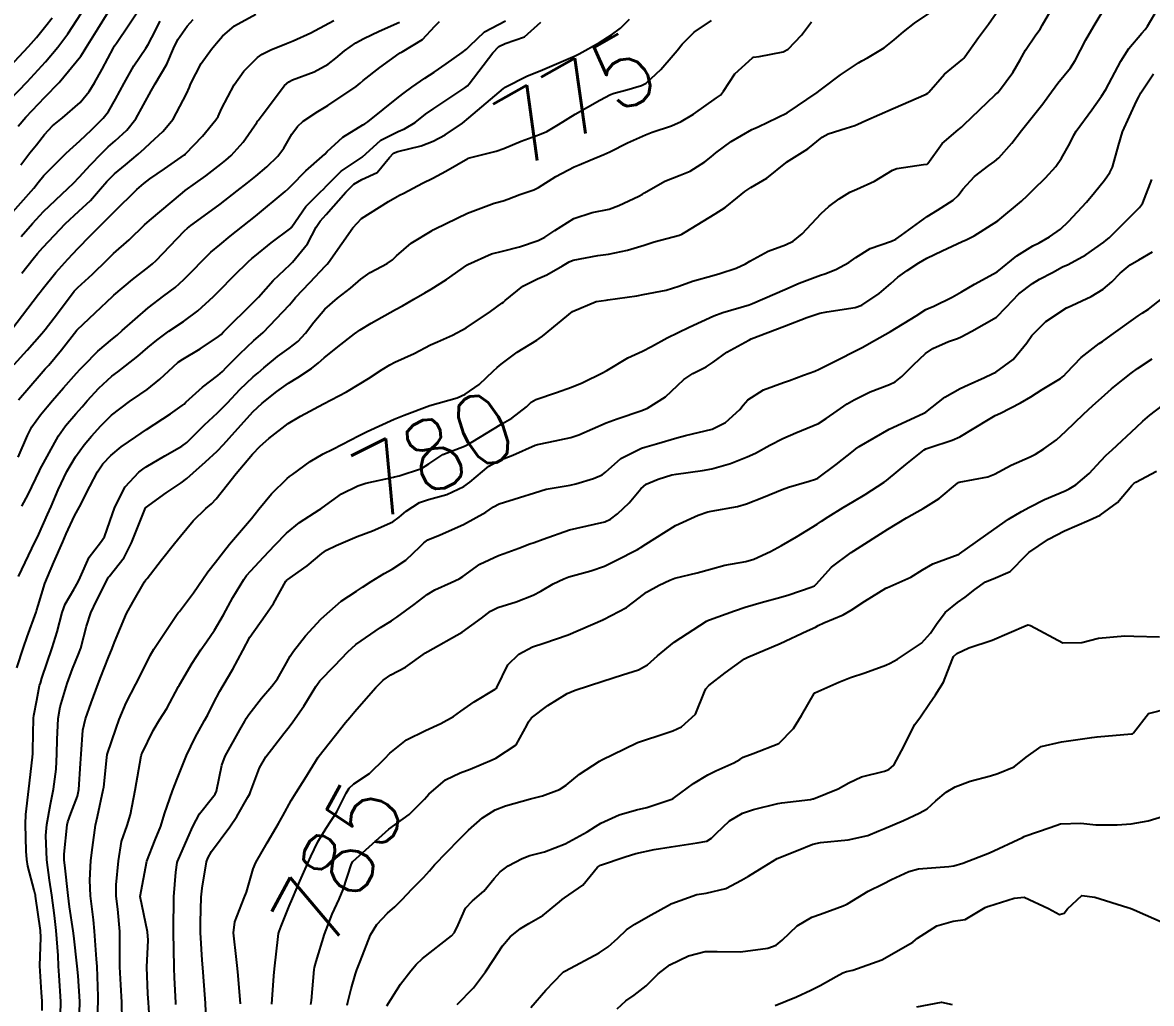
# Model space of a CAD drawing. Header units: metres. Extents: x 318500 to 325275, y 7408834 to 7428799.
# Drawn here: x 319755.5 to 319819.3, y 7411280 to 7411335.5 of the extents above; entities that cross this region are included whole.
import ezdxf
from ezdxf.enums import TextEntityAlignment as Align

# ---------------------------------------------------------------- set-up
doc = ezdxf.new("R2010")
doc.units = ezdxf.units.M
doc.header["$MEASUREMENT"] = 0
for name, color, linetype in [('Cotas', 45, 'Continuous'), ('Curvas de Nivel 1m', 11, 'Continuous'), ('Curvas de Nivel 5m', 15, 'Continuous')]:
    doc.layers.add(name, color=color, linetype=linetype)
doc.styles.add('Style-STANDARD', font='STANDARD.shx')

msp = doc.modelspace()

# ---------------------------------------------------------------- linework, layer by layer
at = {"layer": 'Curvas de Nivel 1m', "flags": 128}
for points, elevation in [([(319758.695, 7411279.468), (319758.698, 7411280.124), (319758.609, 7411281.58), (319758.564, 7411282.125), (319758.37, 7411283.853), (319758.333, 7411284.128), (319758.12, 7411285.489), (319758.038, 7411286.131), (319757.858, 7411287.845), (319757.826, 7411288.135), (319757.821, 7411288.469), (319757.987, 7411290.133), (319758.019, 7411290.296), (319758.19, 7411290.769), (319758.574, 7411291.757), (319758.653, 7411292.126), (319758.754, 7411293.595), (319758.78, 7411294.125), (319758.882, 7411295.492), (319759.025, 7411296.122), (319759.354, 7411297.039), (319759.741, 7411298.115), (319759.894, 7411298.514), (319760.305, 7411299.571), (319760.53, 7411300.107), (319760.676, 7411300.465), (319761.342, 7411302.095), (319761.699, 7411302.741), (319762.367, 7411303.888), (319762.446, 7411304.002), (319762.508, 7411304.078), (319763.321, 7411305.131), (319764.066, 7411306.055), (319764.404, 7411306.47), (319765.122, 7411307.333), (319765.84, 7411308.036), (319766.152, 7411308.305), (319766.428, 7411308.582), (319767.071, 7411309.39), (319767.555, 7411310.013), (319767.96, 7411310.505), (319768.467, 7411311.103), (319768.91, 7411311.557), (319769.398, 7411311.986), (319770.489, 7411312.845), (319771.188, 7411313.268), (319772.5, 7411313.95), (319773.801, 7411314.641), (319774.517, 7411315.076), (319775.035, 7411315.399), (319775.821, 7411315.901), (319776.255, 7411316.173), (319776.536, 7411316.319), (319777.614, 7411316.809), (319778.551, 7411317.287), (319778.944, 7411317.474), (319779.8, 7411317.851), (319780.564, 7411318.267), (319781.939, 7411319.185), (319782.578, 7411319.648), (319782.669, 7411319.719), (319782.762, 7411319.808), (319783.768, 7411320.623), (319784.599, 7411321.03), (319785.122, 7411321.262), (319786.008, 7411321.769), (319786.385, 7411321.992), (319786.615, 7411322.088), (319788.01, 7411322.348), (319788.62, 7411322.43), (319789.698, 7411322.645), (319790.629, 7411322.946), (319791.206, 7411323.127), (319792.637, 7411323.505), (319792.76, 7411323.557), (319792.95, 7411323.675), (319794.651, 7411324.714), (319795.222, 7411325.076), (319795.915, 7411325.637), (319796.322, 7411325.976), (319796.668, 7411326.193), (319797.567, 7411326.726), (319798.646, 7411327.601), (319798.674, 7411327.617), (319798.69, 7411327.628), (319799.898, 7411328.386), (319800.712, 7411329.042), (319801.041, 7411329.241), (319802.059, 7411329.557), (319802.558, 7411329.716), (319802.722, 7411329.781), (319803.181, 7411329.999), (319804.732, 7411330.675), (319806.584, 7411331.492), (319806.685, 7411331.547), (319806.742, 7411331.601), (319807.626, 7411332.613), (319808.659, 7411333.471), (319808.72, 7411333.521), (319808.772, 7411333.587), (319809.557, 7411334.69), (319810.116, 7411335.45), (319810.81, 7411336.444)], 778), ([(319759.67, 7411278.469), (319759.749, 7411280.113), (319759.75, 7411280.416), (319759.685, 7411282.114), (319759.659, 7411282.531), (319759.544, 7411284.116), (319759.478, 7411284.748), (319759.32, 7411286.118), (319759.266, 7411286.991), (319759.334, 7411288.118), (319759.423, 7411288.855), (319759.601, 7411290.116), (319759.704, 7411290.599), (319760.033, 7411292.112), (319760.059, 7411292.265), (319760.228, 7411293.932), (319760.263, 7411294.109), (319760.755, 7411295.6), (319760.933, 7411296.1), (319761.33, 7411297.038), (319761.875, 7411298.086), (319762.303, 7411298.939), (319762.681, 7411299.708), (319762.897, 7411300.071), (319763.993, 7411301.711), (319764.215, 7411302.052), (319764.269, 7411302.123), (319764.342, 7411302.212), (319765.139, 7411303.261), (319765.663, 7411304.037), (319765.957, 7411304.453), (319766.385, 7411305.004), (319766.833, 7411305.584), (319767.182, 7411306.018), (319768.415, 7411307.462), (319768.842, 7411307.994), (319769.553, 7411308.863), (319770.446, 7411309.735), (319770.575, 7411309.841), (319770.737, 7411309.967), (319771.73, 7411310.688), (319772.468, 7411311.12), (319773.014, 7411311.399), (319774.045, 7411311.927), (319774.482, 7411312.151), (319774.957, 7411312.385), (319776.492, 7411313.084), (319777.055, 7411313.324), (319778.5, 7411313.87), (319780.051, 7411314.303), (319780.51, 7411314.499), (319781.294, 7411315.052), (319782.113, 7411315.816), (319782.327, 7411316.02), (319782.536, 7411316.203), (319783.459, 7411316.888), (319784.556, 7411317.556), (319784.7, 7411317.646), (319784.877, 7411317.785), (319786.574, 7411319.182), (319787.928, 7411319.74), (319788.488, 7411319.825), (319788.582, 7411319.836), (319790.222, 7411320.077), (319790.586, 7411320.142), (319791.882, 7411320.399), (319792.594, 7411320.616), (319793.369, 7411320.898), (319794.604, 7411321.242), (319794.922, 7411321.33), (319795.839, 7411321.638), (319796.369, 7411321.877), (319796.616, 7411322.027), (319797.644, 7411322.595), (319798.63, 7411322.961), (319799.059, 7411323.168), (319799.568, 7411323.586), (319800.652, 7411324.732), (319801.088, 7411325.133), (319801.67, 7411325.56), (319802.278, 7411325.941), (319802.668, 7411326.109), (319803.658, 7411326.552), (319804.685, 7411327.189), (319804.922, 7411327.281), (319806.439, 7411327.494), (319806.655, 7411327.526), (319806.691, 7411327.559), (319807.496, 7411328.694), (319808.399, 7411329.473), (319808.58, 7411329.613), (319808.723, 7411329.739), (319810.501, 7411331.444), (319810.624, 7411331.559), (319810.744, 7411331.689), (319811.486, 7411332.702), (319811.903, 7411333.423), (319812.216, 7411333.981), (319812.791, 7411334.832), (319813.035, 7411335.169), (319813.176, 7411335.406), (319813.768, 7411336.443)], 779), ([(319762.634, 7411279.478), (319762.597, 7411280.072), (319762.555, 7411280.572), (319762.489, 7411282.074), (319762.57, 7411283.596), (319762.542, 7411284.073), (319762.13, 7411286.08), (319762.501, 7411288.075), (319762.96, 7411289.277), (319763.286, 7411290.063), (319763.505, 7411290.746), (319763.946, 7411292.054), (319764.217, 7411292.734), (319764.592, 7411293.681), (319764.739, 7411294.045), (319765.224, 7411295.066), (319765.766, 7411296.035), (319765.94, 7411296.358), (319766.275, 7411297.018), (319766.619, 7411297.691), (319766.817, 7411298.022), (319767.371, 7411298.947), (319767.921, 7411300.006), (319768.328, 7411300.751), (319769.194, 7411301.987), (319769.67, 7411302.661), (319770.369, 7411303.912), (319770.391, 7411303.948), (319770.417, 7411303.97), (319771.56, 7411304.781), (319772.393, 7411305.493), (319772.662, 7411305.68), (319773.215, 7411305.938), (319774.405, 7411306.442), (319775.267, 7411306.766), (319776.414, 7411307.276), (319776.768, 7411307.535), (319777.168, 7411307.883), (319777.928, 7411308.374), (319778.43, 7411308.534), (319779.469, 7411308.82), (319780.442, 7411309.288), (319780.764, 7411309.517), (319781.124, 7411309.83), (319781.85, 7411310.429), (319782.464, 7411310.771), (319783.213, 7411311.059), (319784.477, 7411311.612), (319784.608, 7411311.658), (319785.236, 7411311.779), (319786.483, 7411312.054), (319786.942, 7411312.21), (319788.491, 7411312.879), (319789.102, 7411313.116), (319790.499, 7411313.577), (319790.825, 7411313.705), (319791.841, 7411314.359), (319792.52, 7411314.987), (319792.874, 7411315.326), (319793.397, 7411315.667), (319794.138, 7411316.054), (319794.54, 7411316.314), (319795.318, 7411316.873), (319796.559, 7411317.567), (319796.601, 7411317.587), (319796.698, 7411317.628), (319798.568, 7411318.36), (319799.836, 7411318.845), (319800.575, 7411319.087), (319800.972, 7411319.17), (319802.579, 7411319.413), (319802.948, 7411319.544), (319803.925, 7411320.195), (319804.599, 7411320.768), (319804.994, 7411321.124), (319805.506, 7411321.507), (319806.174, 7411321.94), (319806.621, 7411322.206), (319807.492, 7411322.617), (319808.635, 7411323.138), (319808.86, 7411323.243), (319809.31, 7411323.46), (319810.649, 7411324.306), (319811.978, 7411325.42), (319812.327, 7411325.753), (319812.67, 7411326.08), (319813.341, 7411326.743), (319813.925, 7411327.398), (319814.239, 7411327.852), (319814.71, 7411328.696), (319814.946, 7411329.157), (319815.08, 7411329.385), (319815.954, 7411330.594), (319816.517, 7411331.363), (319816.746, 7411331.74), (319817.602, 7411333.348), (319818.058, 7411334.064), (319818.794, 7411334.938), (319818.981, 7411335.145), (319819.118, 7411335.327), (319819.738, 7411336.393)], 781), ([(319754.73, 7411331.141), (319755.724, 7411332.175), (319756.757, 7411333.316), (319757.463, 7411334.15), (319758.023, 7411334.9), (319758.799, 7411336.08)], 763), ([(319754.753, 7411333.044), (319755.798, 7411334.175), (319756.249, 7411334.697), (319756.788, 7411335.351), (319757.141, 7411335.809)], 762), ([(319754.855, 7411318.186), (319755.765, 7411319.365), (319756.378, 7411320.163), (319756.466, 7411320.278), (319756.584, 7411320.432), (319757.352, 7411321.395), (319758.021, 7411322.139), (319758.306, 7411322.443), (319758.62, 7411322.776), (319759.29, 7411323.464), (319759.951, 7411324.117), (319760.294, 7411324.463), (319760.647, 7411324.828), (319761.939, 7411326.091), (319762.327, 7411326.424), (319762.669, 7411326.687), (319763.49, 7411327.255), (319764.631, 7411328.051), (319764.664, 7411328.076), (319764.691, 7411328.102), (319765.647, 7411329.1), (319766.411, 7411330.033), (319766.526, 7411330.227), (319766.726, 7411330.661), (319767.432, 7411332.02), (319767.98, 7411332.783), (319768.763, 7411333.56), (319769.021, 7411333.741), (319769.521, 7411333.989), (319770.397, 7411334.354), (319770.778, 7411334.505), (319771.784, 7411334.961), (319772.793, 7411335.493), (319773.085, 7411335.657)], 769), ([(319755.225, 7411329.67), (319755.649, 7411330.176), (319756.732, 7411331.321), (319757.534, 7411332.148), (319758.763, 7411333.638), (319758.959, 7411333.937), (319759.074, 7411334.127), (319759.731, 7411335.175), (319760.314, 7411336.115)], 764), ([(319755.24, 7411304.177), (319755.988, 7411305.768), (319756.176, 7411306.163), (319756.253, 7411306.302), (319756.396, 7411306.587), (319756.879, 7411307.687), (319757.078, 7411308.15), (319757.486, 7411309.093), (319757.978, 7411310.137), (319758.458, 7411310.966), (319758.951, 7411311.639), (319759.374, 7411312.121), (319759.896, 7411312.706), (319760.492, 7411313.315), (319761.513, 7411314.095), (319762.105, 7411314.487), (319762.51, 7411314.772), (319763.237, 7411315.351), (319763.993, 7411316.058), (319764.279, 7411316.309), (319764.537, 7411316.487), (319765.512, 7411317.074), (319766.556, 7411317.763), (319766.7, 7411317.886), (319766.842, 7411318.026), (319768.577, 7411319.741), (319768.813, 7411319.997), (319769.645, 7411320.934), (319770.608, 7411321.842), (319770.673, 7411321.906), (319770.735, 7411321.969), (319771.582, 7411323.005), (319772.085, 7411323.956), (319772.298, 7411324.298), (319772.647, 7411324.677), (319773.763, 7411325.933), (319774.206, 7411326.388), (319774.671, 7411326.645), (319775.53, 7411327.055), (319776.234, 7411327.897), (319776.451, 7411328.136), (319776.695, 7411328.24), (319778.011, 7411328.567), (319778.704, 7411328.832), (319779.384, 7411329.186), (319780.358, 7411329.845), (319780.723, 7411330.137), (319782.679, 7411331.811), (319782.741, 7411331.858), (319784.032, 7411332.516), (319784.755, 7411332.811), (319786.592, 7411333.587), (319786.769, 7411333.667), (319786.956, 7411333.757), (319788.112, 7411334.408), (319788.787, 7411334.833), (319789.292, 7411335.225), (319789.799, 7411335.72)], 774), ([(319755.387, 7411323.42), (319756.028, 7411324.169), (319756.647, 7411324.839), (319758.023, 7411326.14), (319758.35, 7411326.45), (319758.67, 7411326.779), (319759.314, 7411327.49), (319759.924, 7411328.118), (319760.309, 7411328.501), (319760.701, 7411328.851), (319761.359, 7411329.452), (319761.876, 7411330.093), (319762.736, 7411331.677), (319762.972, 7411332.077), (319763.636, 7411333.188), (319764.013, 7411334.061), (319764.258, 7411334.578), (319764.789, 7411335.333), (319765.124, 7411335.717)], 767), ([(319755.428, 7411321.347), (319756.074, 7411322.168), (319756.317, 7411322.462), (319756.62, 7411322.802), (319757.269, 7411323.512), (319757.874, 7411324.141), (319758.647, 7411324.859), (319759.304, 7411325.472), (319759.869, 7411326.118), (319760.235, 7411326.546), (319760.673, 7411326.969), (319761.29, 7411327.492), (319762.009, 7411328.09), (319762.366, 7411328.414), (319762.7, 7411328.726), (319763.411, 7411329.368), (319763.981, 7411330.061), (319764.735, 7411331.509), (319764.903, 7411331.884), (319764.976, 7411332.048), (319765.575, 7411333.225), (319766.158, 7411334.036), (319766.441, 7411334.367), (319766.781, 7411334.759), (319767.455, 7411335.355), (319768.668, 7411336.002)], 768), ([(319757.6, 7411278.563), (319757.626, 7411280.136), (319757.532, 7411281.606), (319757.501, 7411282.139), (319757.489, 7411282.729), (319757.373, 7411284.141), (319757.265, 7411284.991), (319757.121, 7411286.145), (319757, 7411287.008), (319756.841, 7411288.15), (319756.787, 7411289.534), (319756.833, 7411290.15), (319757.047, 7411291.297), (319757.223, 7411292.145), (319757.359, 7411293.281), (319757.401, 7411294.142), (319757.428, 7411294.957), (319757.482, 7411296.142), (319757.596, 7411296.814), (319757.99, 7411298.135), (319758.298, 7411298.965), (319758.64, 7411299.793), (319758.759, 7411300.126), (319759.082, 7411301.369), (319759.324, 7411302.12), (319759.65, 7411302.817), (319760.317, 7411304.111), (319760.337, 7411304.144), (319760.371, 7411304.187), (319761.216, 7411305.269), (319761.625, 7411306.092), (319762.42, 7411308.08), (319763.584, 7411308.911), (319764.441, 7411309.477), (319764.766, 7411309.726), (319765.113, 7411310.043), (319765.815, 7411310.681), (319766.469, 7411311.276), (319766.842, 7411311.657), (319767.154, 7411312.02), (319768.495, 7411313.503), (319769.027, 7411313.992), (319769.844, 7411314.646), (319770.517, 7411315.125), (319771.04, 7411315.447), (319771.812, 7411315.957), (319772.213, 7411316.275), (319772.539, 7411316.554), (319773.31, 7411317.177), (319774.247, 7411317.925), (319774.562, 7411318.152), (319775.184, 7411318.529), (319776.574, 7411319.295), (319776.954, 7411319.509), (319777.6, 7411319.88), (319778.224, 7411320.235), (319778.589, 7411320.442), (319779.46, 7411320.994), (319780.61, 7411321.807), (319780.63, 7411321.819), (319780.665, 7411321.839), (319781.998, 7411322.441), (319782.622, 7411322.604), (319783.583, 7411322.843), (319784.631, 7411323.202), (319785.021, 7411323.397), (319785.573, 7411323.776), (319786.647, 7411324.446), (319787.69, 7411324.784), (319788.652, 7411324.975), (319789.206, 7411325.173), (319790.341, 7411325.713), (319790.547, 7411325.825), (319790.663, 7411325.899), (319791.798, 7411326.568), (319792.678, 7411326.893), (319793.23, 7411327.124), (319794.067, 7411327.659), (319794.42, 7411327.929), (319794.698, 7411328.159), (319795.554, 7411328.795), (319796.718, 7411329.476), (319796.823, 7411329.523), (319797.085, 7411329.625), (319798.728, 7411330.429), (319800.42, 7411331.575), (319800.6, 7411331.714), (319800.744, 7411331.832), (319801.736, 7411332.579), (319802.766, 7411333.26), (319802.95, 7411333.365), (319803.279, 7411333.542), (319804.207, 7411334.1), (319804.785, 7411334.552), (319805.3, 7411335.005), (319805.931, 7411335.503), (319806.806, 7411336.092)], 777), ([(319754.643, 7411324.511), (319756.099, 7411326.168), (319756.342, 7411326.488), (319756.671, 7411326.883), (319757.31, 7411327.521), (319757.929, 7411328.141), (319758.321, 7411328.51), (319758.701, 7411328.842), (319759.374, 7411329.459), (319760.035, 7411330.117), (319760.335, 7411330.503), (319760.731, 7411331.208), (319761.207, 7411332.103), (319761.771, 7411333.079), (319762.438, 7411334.085), (319762.566, 7411334.29), (319762.779, 7411334.692), (319763.246, 7411335.62)], 766), ([(319755.211, 7411310.932), (319755.739, 7411312.171), (319755.995, 7411312.65), (319756.488, 7411313.337), (319756.859, 7411313.79), (319757.164, 7411314.15), (319757.792, 7411314.86), (319758.523, 7411315.694), (319758.732, 7411315.923), (319758.927, 7411316.126), (319759.726, 7411316.935), (319760.553, 7411317.641), (319760.811, 7411317.851), (319761.097, 7411318.102), (319762.573, 7411319.389), (319763.466, 7411320.067), (319764.099, 7411320.546), (319764.594, 7411320.997), (319765.116, 7411321.531), (319765.608, 7411322.04), (319766.117, 7411322.535), (319766.624, 7411322.964), (319767.213, 7411323.439), (319767.933, 7411324.011), (319768.646, 7411324.581), (319770.317, 7411325.975), (319770.501, 7411326.134), (319770.665, 7411326.299), (319771.491, 7411327.149), (319772.422, 7411327.953), (319772.562, 7411328.081), (319772.694, 7411328.229), (319773.588, 7411329.056), (319774.717, 7411329.738), (319774.833, 7411329.803), (319775.004, 7411329.916), (319776.734, 7411331.309), (319777.058, 7411331.566), (319777.496, 7411331.882), (319778.234, 7411332.389), (319778.753, 7411332.73), (319779.429, 7411333.191), (319780.339, 7411333.846), (319780.585, 7411334.03), (319780.776, 7411334.219), (319781.607, 7411335.008), (319782.797, 7411335.627)], 772), ([(319755.232, 7411314.179), (319755.815, 7411314.866), (319756.523, 7411315.675), (319756.748, 7411315.935), (319756.945, 7411316.154), (319757.674, 7411317.012), (319758.544, 7411318.13), (319758.56, 7411318.152), (319759.583, 7411319.107), (319760.58, 7411320.06), (319760.635, 7411320.109), (319761.689, 7411320.998), (319762.604, 7411321.708), (319762.81, 7411321.874), (319763.027, 7411322.074), (319763.808, 7411322.876), (319764.635, 7411323.746), (319764.792, 7411323.894), (319764.983, 7411324.047), (319765.945, 7411324.739), (319766.652, 7411325.265), (319767.618, 7411326.016), (319768.201, 7411326.473), (319768.673, 7411326.849), (319769.296, 7411327.376), (319769.912, 7411327.982), (319770.248, 7411328.425), (319770.709, 7411329.219), (319771.021, 7411329.661), (319771.343, 7411329.964), (319772.17, 7411330.511), (319772.729, 7411330.844), (319774.341, 7411331.926), (319774.561, 7411332.105), (319774.745, 7411332.259), (319775.674, 7411332.988), (319776.768, 7411333.788), (319776.828, 7411333.83), (319776.947, 7411333.888), (319778.086, 7411334.571), (319778.792, 7411335.327), (319779.061, 7411335.601)], 771), ([(319755.422, 7411308.175), (319755.779, 7411308.82), (319756.42, 7411310.16), (319756.451, 7411310.227), (319757.493, 7411312.145), (319757.898, 7411312.72), (319758.489, 7411313.397), (319758.836, 7411313.787), (319759.127, 7411314.124), (319759.784, 7411314.844), (319760.521, 7411315.518), (319760.855, 7411315.775), (319761.295, 7411316.099), (319761.981, 7411316.646), (319762.546, 7411317.143), (319763.057, 7411317.568), (319763.735, 7411318.062), (319764.566, 7411318.624), (319765.385, 7411319.229), (319766.267, 7411320.033), (319766.423, 7411320.191), (319766.585, 7411320.358), (319767.418, 7411321.197), (319768.247, 7411322.005), (319768.44, 7411322.176), (319768.615, 7411322.323), (319769.538, 7411323.075), (319770.639, 7411323.895), (319770.675, 7411323.934), (319770.698, 7411323.969), (319771.494, 7411325.119), (319772.321, 7411325.953), (319772.5, 7411326.114), (319772.665, 7411326.293), (319773.492, 7411327.123), (319774.69, 7411327.92), (319775.73, 7411328.88), (319776.712, 7411329.374), (319777.083, 7411329.518), (319777.682, 7411329.88), (319778.257, 7411330.343), (319778.728, 7411330.68), (319780.48, 7411331.844), (319780.633, 7411331.951), (319780.743, 7411332.062), (319782.068, 7411333.821), (319782.41, 7411334.181), (319782.778, 7411334.344), (319783.863, 7411334.72), (319784.797, 7411335.565)], 773), ([(319756.573, 7411279.621), (319756.581, 7411280.152), (319756.546, 7411280.644), (319756.447, 7411282.154), (319756.501, 7411283.747), (319756.485, 7411284.154), (319756.202, 7411286.085), (319756.194, 7411286.159), (319756.185, 7411286.213), (319756.133, 7411286.437), (319755.769, 7411287.789), (319755.709, 7411288.167), (319755.676, 7411288.649), (319755.627, 7411290.168), (319755.645, 7411290.711), (319755.831, 7411292.166), (319756.03, 7411293.965), (319756.043, 7411294.163), (319756.046, 7411294.35), (319756.079, 7411296.163), (319756.099, 7411296.326), (319756.275, 7411297.193), (319756.434, 7411298.012), (319756.475, 7411298.157), (319756.564, 7411298.427), (319757.135, 7411300.148), (319757.416, 7411301.051), (319757.701, 7411302.14), (319757.87, 7411302.614), (319758.36, 7411303.453), (319758.616, 7411303.878), (319758.724, 7411304.126), (319759.228, 7411305.275), (319759.884, 7411306.115), (319760.095, 7411306.421), (319760.412, 7411307.297), (319760.681, 7411308.106), (319761.271, 7411309.264), (319762.039, 7411310.086), (319762.269, 7411310.266), (319762.455, 7411310.388), (319763.518, 7411311.011), (319764.473, 7411311.555), (319764.76, 7411311.762), (319765.048, 7411312.044), (319765.763, 7411312.762), (319766.494, 7411313.444), (319767.057, 7411314.022), (319767.755, 7411314.768), (319768.522, 7411315.492), (319768.8, 7411315.721), (319769.12, 7411315.991), (319769.891, 7411316.628), (319770.547, 7411317.104), (319771.04, 7411317.478), (319771.476, 7411317.961), (319771.941, 7411318.582), (319772.574, 7411319.32), (319773.29, 7411319.939), (319774.013, 7411320.504), (319774.596, 7411321.009), (319775.131, 7411321.383), (319776.094, 7411321.898), (319776.396, 7411322.111), (319776.617, 7411322.327), (319777.452, 7411323.057), (319778.638, 7411323.768), (319778.7, 7411323.808), (319778.803, 7411323.868), (319780.649, 7411324.751), (319782.145, 7411325.308), (319782.656, 7411325.453), (319782.92, 7411325.544), (319783.595, 7411325.801), (319784.389, 7411326.068), (319784.666, 7411326.208), (319785.636, 7411326.815), (319786.684, 7411327.372), (319786.952, 7411327.49), (319787.586, 7411327.747), (319788.359, 7411328.071), (319788.697, 7411328.227), (319789.69, 7411328.735), (319790.712, 7411329.187), (319791.093, 7411329.325), (319792.178, 7411329.688), (319792.722, 7411329.93), (319793.418, 7411330.36), (319794.736, 7411331.271), (319794.952, 7411331.434), (319795.12, 7411331.646), (319795.77, 7411332.625), (319796.769, 7411333.541), (319796.83, 7411333.568), (319797.14, 7411333.624), (319798.491, 7411333.888), (319798.776, 7411334.033), (319799.546, 7411334.831), (319800.109, 7411335.58)], 776), ([(319764.139, 7411279.959), (319764.135, 7411280.049), (319764.064, 7411281.483), (319764.041, 7411282.021), (319764.039, 7411282.05), (319764.04, 7411282.081), (319764.003, 7411284.051), (319763.998, 7411284.155), (319764.021, 7411286.052), (319764.144, 7411287.457), (319764.209, 7411287.99), (319764.225, 7411288.049), (319764.819, 7411289.395), (319765.103, 7411290.041), (319765.471, 7411290.757), (319766.205, 7411291.679), (319766.364, 7411291.872), (319766.431, 7411292.027), (319766.747, 7411293.508), (319766.928, 7411294.02), (319767.754, 7411295.507), (319768.034, 7411296.003), (319768.116, 7411296.148), (319768.266, 7411296.379), (319768.976, 7411297.293), (319769.575, 7411297.981), (319769.882, 7411298.391), (319770.307, 7411299.128), (319770.609, 7411299.673), (319770.798, 7411299.965), (319771.47, 7411300.818), (319772.338, 7411301.761), (319772.528, 7411301.947), (319773.495, 7411302.79), (319774.362, 7411303.361), (319774.705, 7411303.575), (319775.189, 7411303.908), (319775.92, 7411304.354), (319776.381, 7411304.597), (319777.153, 7411305.118), (319777.953, 7411305.874), (319778.178, 7411306.096), (319778.404, 7411306.252), (319779.096, 7411306.549), (319780.413, 7411307.135), (319781.676, 7411307.821), (319782.12, 7411308.119), (319782.427, 7411308.299), (319783.581, 7411308.651), (319784.437, 7411308.925), (319785.092, 7411309.128), (319786.444, 7411309.355), (319786.776, 7411309.424), (319787.769, 7411309.74), (319788.255, 7411309.931), (319788.455, 7411310.085), (319789.32, 7411310.869), (319790.476, 7411311.445), (319790.678, 7411311.506), (319791.326, 7411311.697), (319792.484, 7411312.039), (319792.975, 7411312.162), (319794.489, 7411312.527), (319795.238, 7411312.897), (319796.039, 7411313.635), (319796.245, 7411313.891), (319796.508, 7411314.182), (319797.392, 7411314.742), (319798.523, 7411315.163), (319798.849, 7411315.271), (319799.656, 7411315.583), (319800.293, 7411315.815), (319800.535, 7411315.911), (319801.634, 7411316.469), (319802.551, 7411316.929), (319802.961, 7411317.137), (319803.669, 7411317.533), (319804.565, 7411318.046), (319806.016, 7411318.94), (319806.578, 7411319.292), (319806.711, 7411319.356), (319807.026, 7411319.486), (319808.068, 7411319.995), (319808.592, 7411320.291), (319809.32, 7411320.738), (319810.61, 7411321.42), (319811.719, 7411322.328), (319812.632, 7411322.896), (319812.974, 7411323.068), (319813.574, 7411323.401), (319814.189, 7411323.85), (319814.649, 7411324.281), (319815.666, 7411325.375), (319816.121, 7411325.916), (319816.679, 7411326.613), (319816.987, 7411327.054), (319817.125, 7411327.353), (319817.471, 7411328.586), (319817.707, 7411329.345), (319818.496, 7411331.092), (319818.624, 7411331.332), (319818.743, 7411331.555), (319819.445, 7411332.638)], 782), ([(319765.9, 7411278.153), (319765.813, 7411280.032), (319765.796, 7411280.29), (319765.661, 7411282.034), (319765.632, 7411282.479), (319765.539, 7411284.036), (319765.526, 7411284.619), (319765.578, 7411286.036), (319765.626, 7411286.545), (319765.866, 7411288.033), (319765.941, 7411288.245), (319766.159, 7411288.621), (319767.186, 7411290.015), (319767.593, 7411290.605), (319768.205, 7411291.688), (319768.32, 7411291.887), (319768.37, 7411291.998), (319768.873, 7411293.348), (319769.235, 7411293.985), (319770.253, 7411295.291), (319770.545, 7411295.679), (319770.759, 7411295.965), (319771.387, 7411296.845), (319772.055, 7411297.952), (319772.147, 7411298.096), (319772.295, 7411298.281), (319773.119, 7411299.127), (319773.863, 7411299.927), (319774.324, 7411300.33), (319775.727, 7411301.292), (319776.338, 7411301.683), (319776.463, 7411301.764), (319776.65, 7411301.887), (319777.628, 7411302.601), (319778.36, 7411303.174), (319778.788, 7411303.439), (319779.722, 7411303.85), (319780.167, 7411304.049), (319780.375, 7411304.189), (319781.332, 7411304.88), (319782.393, 7411305.365), (319782.723, 7411305.479), (319783.551, 7411305.798), (319784.161, 7411306.033), (319784.403, 7411306.114), (319784.928, 7411306.305), (319786.411, 7411306.818), (319787.816, 7411307.141), (319788.415, 7411307.277), (319788.722, 7411307.422), (319789.12, 7411307.723), (319789.787, 7411308.359), (319790.442, 7411309.145), (319790.742, 7411309.409), (319791.418, 7411309.695), (319792.205, 7411309.932), (319792.455, 7411309.984), (319793.936, 7411310.18), (319794.459, 7411310.275), (319795.521, 7411310.583), (319796.47, 7411310.964), (319796.925, 7411311.172), (319797.745, 7411311.611), (319798.484, 7411312.003), (319799.215, 7411312.317), (319800.493, 7411312.853), (319800.94, 7411313.121), (319801.554, 7411313.559), (319802.112, 7411313.948), (319802.51, 7411314.19), (319803.417, 7411314.636), (319804.523, 7411315.058), (319804.833, 7411315.207), (319805.206, 7411315.51), (319805.876, 7411316.164), (319806.55, 7411316.8), (319806.958, 7411317.082), (319807.86, 7411317.477), (319808.372, 7411317.662), (319808.563, 7411317.746), (319809.177, 7411318.072), (319810.574, 7411318.868), (319811.117, 7411319.432), (319811.831, 7411320.182), (319812.6, 7411320.764), (319813.005, 7411321.004), (319813.729, 7411321.399), (319814.306, 7411321.702), (319814.617, 7411321.85), (319815.614, 7411322.386), (319816.636, 7411323.111), (319816.78, 7411323.215), (319816.95, 7411323.355), (319818.657, 7411325.072), (319818.777, 7411325.211), (319818.842, 7411325.328), (319819.357, 7411326.647)], 783), ([(319767.802, 7411280.004), (319767.671, 7411281.611), (319767.627, 7411282.007), (319767.568, 7411282.518), (319767.407, 7411284.01), (319767.473, 7411284.646), (319768.011, 7411286.002), (319768.135, 7411286.328), (319768.517, 7411287.632), (319768.671, 7411287.992), (319769.297, 7411289.109), (319769.821, 7411289.975), (319769.955, 7411290.202), (319770.19, 7411290.642), (319770.662, 7411291.507), (319770.941, 7411291.963), (319771.438, 7411292.742), (319772.186, 7411293.951), (319772.206, 7411293.985), (319772.241, 7411294.03), (319773.744, 7411295.928), (319773.975, 7411296.213), (319774.269, 7411296.551), (319774.915, 7411297.276), (319775.447, 7411297.903), (319775.867, 7411298.326), (319776.301, 7411298.614), (319777.132, 7411299.057), (319778.272, 7411299.87), (319778.302, 7411299.889), (319778.32, 7411299.902), (319778.39, 7411299.939), (319780.332, 7411301.026), (319781.441, 7411301.823), (319781.948, 7411302.214), (319782.349, 7411302.434), (319783.394, 7411302.76), (319784.36, 7411303.126), (319784.789, 7411303.358), (319785.487, 7411303.773), (319786.081, 7411304.058), (319786.376, 7411304.171), (319787.616, 7411304.507), (319788.386, 7411304.765), (319789.031, 7411305.083), (319790.25, 7411305.711), (319790.348, 7411305.763), (319790.401, 7411305.799), (319790.722, 7411306.024), (319792.414, 7411307.08), (319793.698, 7411307.661), (319794.239, 7411307.837), (319794.423, 7411307.877), (319795.919, 7411308.143), (319796.43, 7411308.292), (319797.383, 7411308.669), (319798.443, 7411309.105), (319798.803, 7411309.237), (319799.977, 7411309.577), (319800.337, 7411309.687), (319800.453, 7411309.744), (319801.501, 7411310.523), (319802.476, 7411311.293), (319802.619, 7411311.407), (319802.807, 7411311.545), (319804.49, 7411312.526), (319806.421, 7411313.413), (319806.5, 7411313.447), (319806.528, 7411313.461), (319806.568, 7411313.489), (319807.652, 7411314.339), (319808.52, 7411314.824), (319808.963, 7411315.024), (319809.896, 7411315.45), (319810.33, 7411315.646), (319810.535, 7411315.744), (319811.508, 7411316.464), (319812.277, 7411317.414), (319812.564, 7411317.818), (319813.366, 7411318.608), (319814.526, 7411319.391), (319814.562, 7411319.408), (319814.58, 7411319.417), (319815.924, 7411320.036), (319816.596, 7411320.447), (319817.088, 7411320.868), (319817.574, 7411321.346), (319818.138, 7411321.817), (319818.622, 7411322.114), (319819.399, 7411322.552)], 784), ([(319771.781, 7411279.953), (319771.822, 7411280.184), (319771.968, 7411281.951), (319771.984, 7411282.048), (319772.084, 7411282.388), (319772.556, 7411283.943), (319772.98, 7411285.074), (319773.382, 7411285.931), (319773.599, 7411286.467), (319774.075, 7411287.921), (319774.161, 7411288.058), (319776.18, 7411289.89), (319777.347, 7411290.724), (319778.206, 7411291.575), (319778.34, 7411291.736), (319778.452, 7411291.866), (319779.403, 7411292.672), (319780.228, 7411293.068), (319780.784, 7411293.28), (319782.037, 7411293.813), (319782.241, 7411293.897), (319783.392, 7411294.656), (319784.016, 7411295.792), (319784.09, 7411295.964), (319784.266, 7411296.195), (319785.177, 7411296.876), (319786.287, 7411297.56), (319786.729, 7411297.753), (319788.298, 7411298.254), (319789.41, 7411298.612), (319790.308, 7411298.909), (319790.829, 7411299.185), (319791.39, 7411299.694), (319792.328, 7411300.473), (319794.156, 7411301.653), (319794.279, 7411301.713), (319794.341, 7411301.738), (319795.743, 7411302.242), (319796.352, 7411302.45), (319797.253, 7411302.72), (319798.361, 7411303.01), (319798.817, 7411303.139), (319800.085, 7411303.574), (319800.278, 7411303.664), (319800.373, 7411303.757), (319801.237, 7411304.711), (319802.351, 7411305.55), (319802.382, 7411305.568), (319802.4, 7411305.582), (319802.498, 7411305.645), (319804.414, 7411306.873), (319805.483, 7411307.504), (319806.08, 7411307.841), (319806.428, 7411308.042), (319807.324, 7411308.594), (319808.365, 7411309.471), (319808.416, 7411309.505), (319808.451, 7411309.518), (319810.076, 7411309.825), (319810.458, 7411309.973), (319811.403, 7411310.489), (319812.473, 7411310.962), (319812.772, 7411311.11), (319813.247, 7411311.402), (319813.956, 7411311.924), (319814.49, 7411312.403), (319815.49, 7411313.375), (319816.019, 7411313.855), (319816.514, 7411314.303), (319817.071, 7411314.802), (319817.742, 7411315.342), (319818.182, 7411315.688), (319818.539, 7411315.957), (319819.374, 7411316.496)], 786), ([(319773.825, 7411279.923), (319773.875, 7411280.1), (319774.064, 7411280.847), (319774.302, 7411281.692), (319774.384, 7411281.915), (319774.576, 7411282.404), (319775.145, 7411283.904), (319775.51, 7411284.498), (319776.119, 7411285.133), (319776.523, 7411285.487), (319776.923, 7411285.882), (319777.511, 7411286.505), (319778.149, 7411287.147), (319778.487, 7411287.533), (319778.772, 7411287.861), (319780.175, 7411289.297), (319780.706, 7411289.832), (319781.48, 7411290.531), (319782.197, 7411290.975), (319782.794, 7411291.211), (319784.207, 7411291.605), (319784.355, 7411291.641), (319784.875, 7411291.78), (319785.847, 7411292.134), (319786.219, 7411292.376), (319786.98, 7411292.997), (319788.106, 7411293.732), (319788.241, 7411293.801), (319789.526, 7411294.438), (319790.251, 7411294.784), (319791.91, 7411295.339), (319792.258, 7411295.452), (319792.74, 7411295.673), (319793.544, 7411296.388), (319794.043, 7411297.654), (319794.118, 7411297.827), (319794.296, 7411298.021), (319795.215, 7411298.732), (319796.318, 7411299.529), (319796.382, 7411299.566), (319796.509, 7411299.627), (319798.328, 7411300.398), (319799.86, 7411301.102), (319800.338, 7411301.325), (319800.489, 7411301.418), (319800.796, 7411301.565), (319801.885, 7411302.017), (319802.351, 7411302.288), (319803.116, 7411302.781), (319804.314, 7411303.521), (319804.35, 7411303.54), (319804.37, 7411303.551), (319805.725, 7411304.154), (319806.386, 7411304.571), (319806.964, 7411304.911), (319808.399, 7411305.425), (319808.431, 7411305.438), (319808.485, 7411305.469), (319810.414, 7411306.853), (319811.246, 7411307.428), (319811.983, 7411307.86), (319812.43, 7411308.1), (319813.294, 7411308.544), (319814.445, 7411309.034), (319814.686, 7411309.147), (319815.049, 7411309.381), (319815.807, 7411310.022), (319816.471, 7411310.728), (319816.776, 7411311.055), (319817.105, 7411311.351), (319818.493, 7411312.637), (319818.845, 7411312.978), (319819.244, 7411313.323), (319819.964, 7411313.859)], 787), ([(319776.083, 7411279.89), (319776.846, 7411281.104), (319777.434, 7411281.876), (319777.733, 7411282.224), (319778.087, 7411282.568), (319779.741, 7411283.845), (319779.912, 7411284.034), (319780.109, 7411284.472), (319780.534, 7411285.423), (319780.919, 7411285.828), (319781.572, 7411286.385), (319782.149, 7411287.093), (319782.484, 7411287.478), (319782.937, 7411287.802), (319783.728, 7411288.231), (319784.166, 7411288.395), (319785.001, 7411288.61), (319786.173, 7411289.057), (319787.415, 7411289.741), (319787.877, 7411290.043), (319788.187, 7411290.23), (319789.216, 7411290.699), (319790.199, 7411290.975), (319790.784, 7411291.118), (319792.209, 7411291.589), (319792.267, 7411291.621), (319792.35, 7411291.678), (319793.422, 7411292.462), (319794.23, 7411292.959), (319794.697, 7411293.181), (319795.703, 7411293.635), (319796.041, 7411293.833), (319796.243, 7411293.962), (319796.799, 7411294.175), (319798.251, 7411294.733), (319799.083, 7411295.588), (319799.529, 7411296.323), (319800.246, 7411297.571), (319800.268, 7411297.592), (319800.291, 7411297.604), (319801.643, 7411298.213), (319802.304, 7411298.478), (319803.117, 7411298.729), (319804.315, 7411299.176), (319804.544, 7411299.289), (319804.969, 7411299.51), (319806.329, 7411300.407), (319806.839, 7411300.981), (319807.175, 7411301.482), (319807.674, 7411302.153), (319808.359, 7411302.72), (319808.805, 7411303.022), (319809.34, 7411303.455), (319809.945, 7411303.878), (319810.379, 7411304.049), (319811.348, 7411304.464), (319812.262, 7411305.412), (319812.401, 7411305.552), (319813.504, 7411306.304), (319814.414, 7411306.777), (319815.81, 7411307.369), (319816.226, 7411307.56), (319816.425, 7411307.663), (319817.406, 7411308.375), (319818.232, 7411309.333), (319818.333, 7411309.451), (319818.453, 7411309.522), (319819.627, 7411310.154)], 788), ([(319780.052, 7411279.964), (319780.978, 7411280.914), (319781.666, 7411281.816), (319782.087, 7411282.48), (319782.619, 7411283.28), (319783.054, 7411283.8), (319783.634, 7411284.268), (319784.111, 7411284.538), (319784.898, 7411284.998), (319785.84, 7411285.764), (319785.99, 7411285.904), (319786.134, 7411286), (319787.17, 7411286.719), (319787.987, 7411287.733), (319788.161, 7411287.851), (319789.555, 7411288.328), (319790.168, 7411288.517), (319791.2, 7411288.725), (319792.172, 7411288.881), (319793.632, 7411289.115), (319794.176, 7411289.209), (319794.454, 7411289.371), (319794.707, 7411289.645), (319795.462, 7411290.366), (319796.197, 7411290.782), (319796.816, 7411291.005), (319798.206, 7411291.339), (319798.43, 7411291.373), (319800.046, 7411291.572), (319800.187, 7411291.594), (319800.21, 7411291.598), (319801.605, 7411292.171), (319802.224, 7411292.514), (319802.931, 7411292.838), (319804.235, 7411293.171), (319804.486, 7411293.267), (319804.761, 7411293.512), (319805.351, 7411294.603), (319805.776, 7411295.497), (319805.951, 7411295.808), (319806.271, 7411296.251), (319806.773, 7411296.994), (319807.116, 7411297.482), (319807.578, 7411298.2), (319808.056, 7411299.473), (319808.142, 7411299.652), (319808.324, 7411299.823), (319809.011, 7411300.144), (319810.331, 7411300.579), (319812.253, 7411301.411), (319812.313, 7411301.438), (319812.34, 7411301.441), (319812.487, 7411301.409), (319814.33, 7411300.432), (319815.398, 7411300.441), (319816.333, 7411300.687), (319817.832, 7411300.834), (319818.335, 7411300.809), (319819.795, 7411300.775)], 789), ([(319789.103, 7411279.719), (319789.607, 7411280.164), (319790.062, 7411280.495), (319790.745, 7411281.024), (319791.429, 7411281.69), (319792.085, 7411282.213), (319793.149, 7411282.723), (319794.093, 7411282.953), (319794.766, 7411282.97), (319796.093, 7411282.952), (319797.641, 7411283.153), (319798.097, 7411283.329), (319798.446, 7411283.595), (319799.284, 7411284.411), (319800.12, 7411284.906), (319800.608, 7411285.08), (319801.901, 7411285.552), (319802.063, 7411285.619), (319802.132, 7411285.655), (319803.306, 7411286.369), (319804.149, 7411286.787), (319804.633, 7411287.033), (319805.611, 7411287.498), (319806.161, 7411287.633), (319807.864, 7411287.772), (319808.163, 7411287.817), (319808.666, 7411287.964), (319810.171, 7411288.539), (319812.039, 7411289.412), (319812.131, 7411289.461), (319812.181, 7411289.485), (319813.6, 7411289.984), (319814.192, 7411290.194), (319815.338, 7411290.227), (319816.192, 7411290.135), (319817.399, 7411290.135), (319818.193, 7411290.193), (319819.157, 7411290.359), (319820.2, 7411290.671)], 791), ([(319798.055, 7411279.906), (319799.254, 7411280.39), (319800.068, 7411280.779), (319800.596, 7411281.041), (319801.492, 7411281.556), (319801.875, 7411281.759), (319802.083, 7411281.825), (319802.447, 7411281.908), (319804.09, 7411282.486), (319805.832, 7411283.494), (319805.981, 7411283.613), (319806.103, 7411283.715), (319807.185, 7411284.408), (319808.118, 7411284.678), (319808.8, 7411284.779), (319809.92, 7411285.443), (319810.064, 7411285.508), (319810.131, 7411285.529), (319811.575, 7411285.982), (319812.139, 7411286.028), (319813.511, 7411285.396), (319814.125, 7411285.049), (319814.39, 7411285.122), (319814.577, 7411285.383), (319815.388, 7411286.124), (319816.14, 7411286.045), (319818.003, 7411285.461), (319818.131, 7411285.421), (319818.358, 7411285.328), (319820.119, 7411284.548)], 792), ([(319806.055, 7411279.836), (319807.45, 7411280.085), (319808.058, 7411279.97)], 793)]:
    msp.add_lwpolyline(points, dxfattribs=dict(at, elevation=elevation))
at = {"layer": 'Curvas de Nivel 5m', "flags": 128}
for points, elevation in [([(319761.095, 7411279.034), (319761.085, 7411280.094), (319761.03, 7411281.066), (319760.975, 7411282.096), (319760.963, 7411283.22), (319760.965, 7411284.097), (319760.854, 7411285.364), (319760.766, 7411286.1), (319760.769, 7411286.733), (319760.89, 7411288.099), (319761.071, 7411289.192), (319761.382, 7411290.092), (319761.573, 7411290.706), (319761.836, 7411292.086), (319762.183, 7411294.034), (319762.193, 7411294.081), (319762.201, 7411294.11), (319762.232, 7411294.186), (319762.859, 7411295.463), (319763.223, 7411296.066), (319763.623, 7411296.706), (319764.289, 7411297.952), (319764.323, 7411298.016), (319764.338, 7411298.05), (319765.07, 7411299.281), (319765.552, 7411300.038), (319765.872, 7411300.487), (319766.331, 7411301.155), (319766.84, 7411302.022), (319767.371, 7411302.999), (319767.977, 7411304.006), (319768.143, 7411304.234), (319768.378, 7411304.507), (319769.098, 7411305.281), (319769.752, 7411305.98), (319770.407, 7411306.642), (319771.141, 7411307.235), (319772.25, 7411307.952), (319772.349, 7411308.023), (319772.422, 7411308.077), (319773.511, 7411308.856), (319774.441, 7411309.322), (319774.895, 7411309.461), (319776.449, 7411309.804), (319776.516, 7411309.822), (319776.777, 7411309.887), (319778.035, 7411310.296), (319778.46, 7411310.556), (319779.246, 7411311.081), (319780.476, 7411311.557), (319780.663, 7411311.652), (319780.934, 7411311.833), (319782.49, 7411312.766), (319783.143, 7411313.154), (319783.978, 7411313.795), (319784.248, 7411314.048), (319784.506, 7411314.208), (319785.682, 7411314.603), (319786.517, 7411314.894), (319787.123, 7411315.149), (319788.318, 7411315.733), (319788.455, 7411315.808), (319788.532, 7411315.85), (319789.707, 7411316.554), (319790.549, 7411316.945), (319791.059, 7411317.196), (319791.945, 7411317.689), (319792.563, 7411318), (319793.186, 7411318.29), (319794.573, 7411318.929), (319795.094, 7411319.126), (319796.579, 7411319.562), (319796.764, 7411319.627), (319798.022, 7411320.175), (319798.592, 7411320.427), (319799.405, 7411320.781), (319800.605, 7411321.23), (319800.86, 7411321.314), (319801.471, 7411321.561), (319802.209, 7411321.962), (319802.62, 7411322.248), (319803.415, 7411322.751), (319804.635, 7411323.163), (319804.875, 7411323.278), (319805.189, 7411323.512), (319806.651, 7411324.555), (319807.23, 7411324.909), (319808.111, 7411325.475), (319808.391, 7411325.746), (319808.67, 7411326.105), (319809.316, 7411326.825), (319810.139, 7411327.448), (319810.464, 7411327.672), (319810.696, 7411327.872), (319811.436, 7411328.703), (319811.988, 7411329.421), (319812.73, 7411330.37), (319813.196, 7411330.945), (319813.526, 7411331.402), (319814.038, 7411332.11), (319814.764, 7411332.982), (319815.028, 7411333.386), (319815.615, 7411334.55), (319816.092, 7411335.371), (319816.812, 7411336.555)], 780), ([(319755.142, 7411299.021), (319755.524, 7411300.172), (319755.725, 7411300.762), (319756.236, 7411302.162), (319756.264, 7411302.238), (319756.346, 7411302.535), (319756.73, 7411303.789), (319756.87, 7411304.153), (319757.237, 7411305.005), (319757.74, 7411306.14), (319757.942, 7411306.591), (319758.412, 7411307.62), (319758.587, 7411307.959), (319758.681, 7411308.127), (319759.276, 7411309.283), (319759.706, 7411310.117), (319760.007, 7411310.562), (319760.464, 7411311.04), (319761.055, 7411311.518), (319761.879, 7411312.089), (319762.484, 7411312.498), (319763.834, 7411313.4), (319764.498, 7411313.854), (319764.607, 7411313.941), (319764.712, 7411314.048), (319765.643, 7411314.908), (319766.523, 7411315.57), (319766.771, 7411315.782), (319767.004, 7411316.023), (319767.765, 7411316.789), (319768.553, 7411317.538), (319768.804, 7411317.749), (319769.082, 7411317.992), (319770.576, 7411319.564), (319770.759, 7411319.787), (319770.911, 7411319.967), (319771.724, 7411320.828), (319772.607, 7411321.77), (319772.699, 7411321.858), (319772.777, 7411321.948), (319773.523, 7411323.04), (319774.158, 7411323.927), (319774.645, 7411324.441), (319776.164, 7411325.407), (319776.658, 7411325.69), (319776.788, 7411325.76), (319777.047, 7411325.886), (319778.096, 7411326.449), (319778.673, 7411326.732), (319779.42, 7411327.117), (319780.651, 7411327.841), (319780.677, 7411327.854), (319782.262, 7411328.251), (319782.699, 7411328.411), (319783.685, 7411328.821), (319784.711, 7411329.194), (319785.12, 7411329.378), (319785.793, 7411329.774), (319786.726, 7411330.346), (319788.132, 7411331.138), (319788.737, 7411331.46), (319788.931, 7411331.535), (319789.649, 7411331.721), (319790.489, 7411331.967), (319790.746, 7411332.115), (319791.573, 7411332.883), (319792.281, 7411333.687), (319792.498, 7411333.961), (319792.78, 7411334.315), (319793.461, 7411334.998), (319794.447, 7411335.655)], 775), ([(319755.371, 7411327.488), (319755.885, 7411328.172), (319756.254, 7411328.609), (319756.706, 7411329.205), (319757.168, 7411329.699), (319757.726, 7411330.145), (319758.729, 7411331.012), (319759.226, 7411331.634), (319759.531, 7411332.122), (319759.97, 7411332.9), (319760.61, 7411334.112), (319760.666, 7411334.217), (319760.774, 7411334.375), (319761.476, 7411335.414), (319761.933, 7411336.093)], 765), ([(319754.988, 7411316.183), (319755.724, 7411316.991), (319756.557, 7411317.933), (319756.66, 7411318.057), (319756.741, 7411318.157), (319757.246, 7411318.83), (319758.228, 7411320.135), (319758.386, 7411320.33), (319758.586, 7411320.537), (319759.422, 7411321.297), (319760.263, 7411322.113), (319760.437, 7411322.287), (319760.615, 7411322.458), (319761.49, 7411323.234), (319762.363, 7411324.084), (319762.643, 7411324.339), (319764.508, 7411325.902), (319764.66, 7411326.03), (319765.844, 7411326.867), (319766.682, 7411327.524), (319766.962, 7411327.749), (319767.278, 7411328.021), (319767.946, 7411328.767), (319768.718, 7411329.884), (319768.764, 7411329.954), (319768.794, 7411329.999), (319769.015, 7411330.288), (319770.296, 7411331.977), (319770.529, 7411332.187), (319770.745, 7411332.289), (319771.962, 7411332.748), (319772.759, 7411333.188), (319773.183, 7411333.525), (319773.681, 7411333.936), (319774.322, 7411334.382), (319774.781, 7411334.637), (319775.641, 7411335.053), (319776.795, 7411335.561)], 770), ([(319769.562, 7411279.977), (319769.686, 7411281.588), (319769.724, 7411281.975), (319769.932, 7411283.807), (319769.952, 7411283.972), (319769.983, 7411284.09), (319770.106, 7411284.395), (319770.555, 7411285.534), (319770.732, 7411285.964), (319771.157, 7411286.948), (319771.61, 7411287.955), (319771.781, 7411288.337), (319772.172, 7411289.174), (319772.636, 7411289.943), (319773.255, 7411290.873), (319773.777, 7411291.926), (319773.939, 7411292.199), (319774.218, 7411292.444), (319775.093, 7411293.041), (319775.961, 7411293.894), (319776.243, 7411294.193), (319777.197, 7411294.934), (319778.256, 7411295.471), (319779.124, 7411295.857), (319779.843, 7411296.269), (319780.271, 7411296.572), (319781.012, 7411297.096), (319782.21, 7411297.811), (319782.258, 7411297.843), (319782.291, 7411297.901), (319782.929, 7411299.185), (319783.544, 7411299.798), (319784.324, 7411300.2), (319784.961, 7411300.415), (319786.331, 7411300.884), (319788.288, 7411301.731), (319788.32, 7411301.75), (319788.34, 7411301.759), (319789.635, 7411302.432), (319790.359, 7411302.98), (319790.77, 7411303.298), (319791.493, 7411303.693), (319792.082, 7411303.976), (319792.376, 7411304.09), (319793.641, 7411304.401), (319794.384, 7411304.605), (319795.202, 7411304.827), (319796.391, 7411305.039), (319796.849, 7411305.167), (319797.788, 7411305.609), (319798.403, 7411305.94), (319799.254, 7411306.433), (319800.416, 7411307.152), (319800.67, 7411307.315), (319801.047, 7411307.564), (319801.893, 7411308.091), (319802.433, 7411308.406), (319803.148, 7411308.83), (319804.208, 7411309.524), (319804.347, 7411309.626), (319804.453, 7411309.713), (319805.448, 7411310.522), (319806.478, 7411311.356), (319806.562, 7411311.406), (319806.803, 7411311.487), (319808.063, 7411311.896), (319808.486, 7411312.097), (319810.121, 7411313.071), (319810.498, 7411313.288), (319810.792, 7411313.436), (319811.92, 7411314.008), (319812.514, 7411314.358), (319813.16, 7411314.764), (319814.182, 7411315.393), (319814.381, 7411315.543), (319814.535, 7411315.704), (319815.351, 7411316.575), (319816.379, 7411317.363), (319816.561, 7411317.481), (319817.05, 7411317.838), (319818.576, 7411318.942), (319818.813, 7411319.093), (319819.168, 7411319.324), (319819.969, 7411319.936)], 785), ([(319784.232, 7411279.787), (319785.07, 7411280.77), (319786.024, 7411281.761), (319786.08, 7411281.802), (319786.185, 7411281.863), (319788.092, 7411282.893), (319788.594, 7411283.226), (319789.138, 7411283.72), (319789.634, 7411284.188), (319790.112, 7411284.51), (319790.869, 7411284.948), (319792.13, 7411285.649), (319792.152, 7411285.658), (319792.201, 7411285.679), (319793.613, 7411286.182), (319794.139, 7411286.269), (319795.249, 7411286.533), (319796.151, 7411287.002), (319796.545, 7411287.233), (319797.177, 7411287.615), (319798.166, 7411288.219), (319799.247, 7411288.66), (319800.175, 7411289.029), (319800.612, 7411289.129), (319802.177, 7411289.275), (319803.295, 7411289.533), (319803.918, 7411289.79), (319804.186, 7411289.912), (319805.311, 7411290.385), (319806.199, 7411290.786), (319806.644, 7411291.045), (319807.146, 7411291.481), (319807.721, 7411291.971), (319808.222, 7411292.289), (319809.088, 7411292.596), (319810.232, 7411292.903), (319810.638, 7411293.03), (319811.573, 7411293.42), (319812.245, 7411293.954), (319813.091, 7411294.563), (319814.254, 7411294.825), (319815.961, 7411295.068), (319816.257, 7411295.109), (319818.202, 7411295.273), (319818.26, 7411295.283), (319818.291, 7411295.298), (319818.317, 7411295.329), (319819.166, 7411296.432), (319820.281, 7411296.705)], 790)]:
    msp.add_lwpolyline(points, dxfattribs=dict(at, elevation=elevation))

# ---------------------------------------------------------------- texts
at = {"layer": 'Cotas', "style": 'Style-STANDARD'}
for s, rotation, p in [('775', 29.30232, (319786.741, 7411331.239, 775)), ('780', 26.576, (319778.731, 7411311.107, 780)), ('785', 61.61422, (319773.331, 7411287.984, 785))]:
    msp.add_text(s, height=4, rotation=rotation, dxfattribs=at).set_placement(p, align=Align.MIDDLE_CENTER)

doc.saveas('drawing.dxf')
